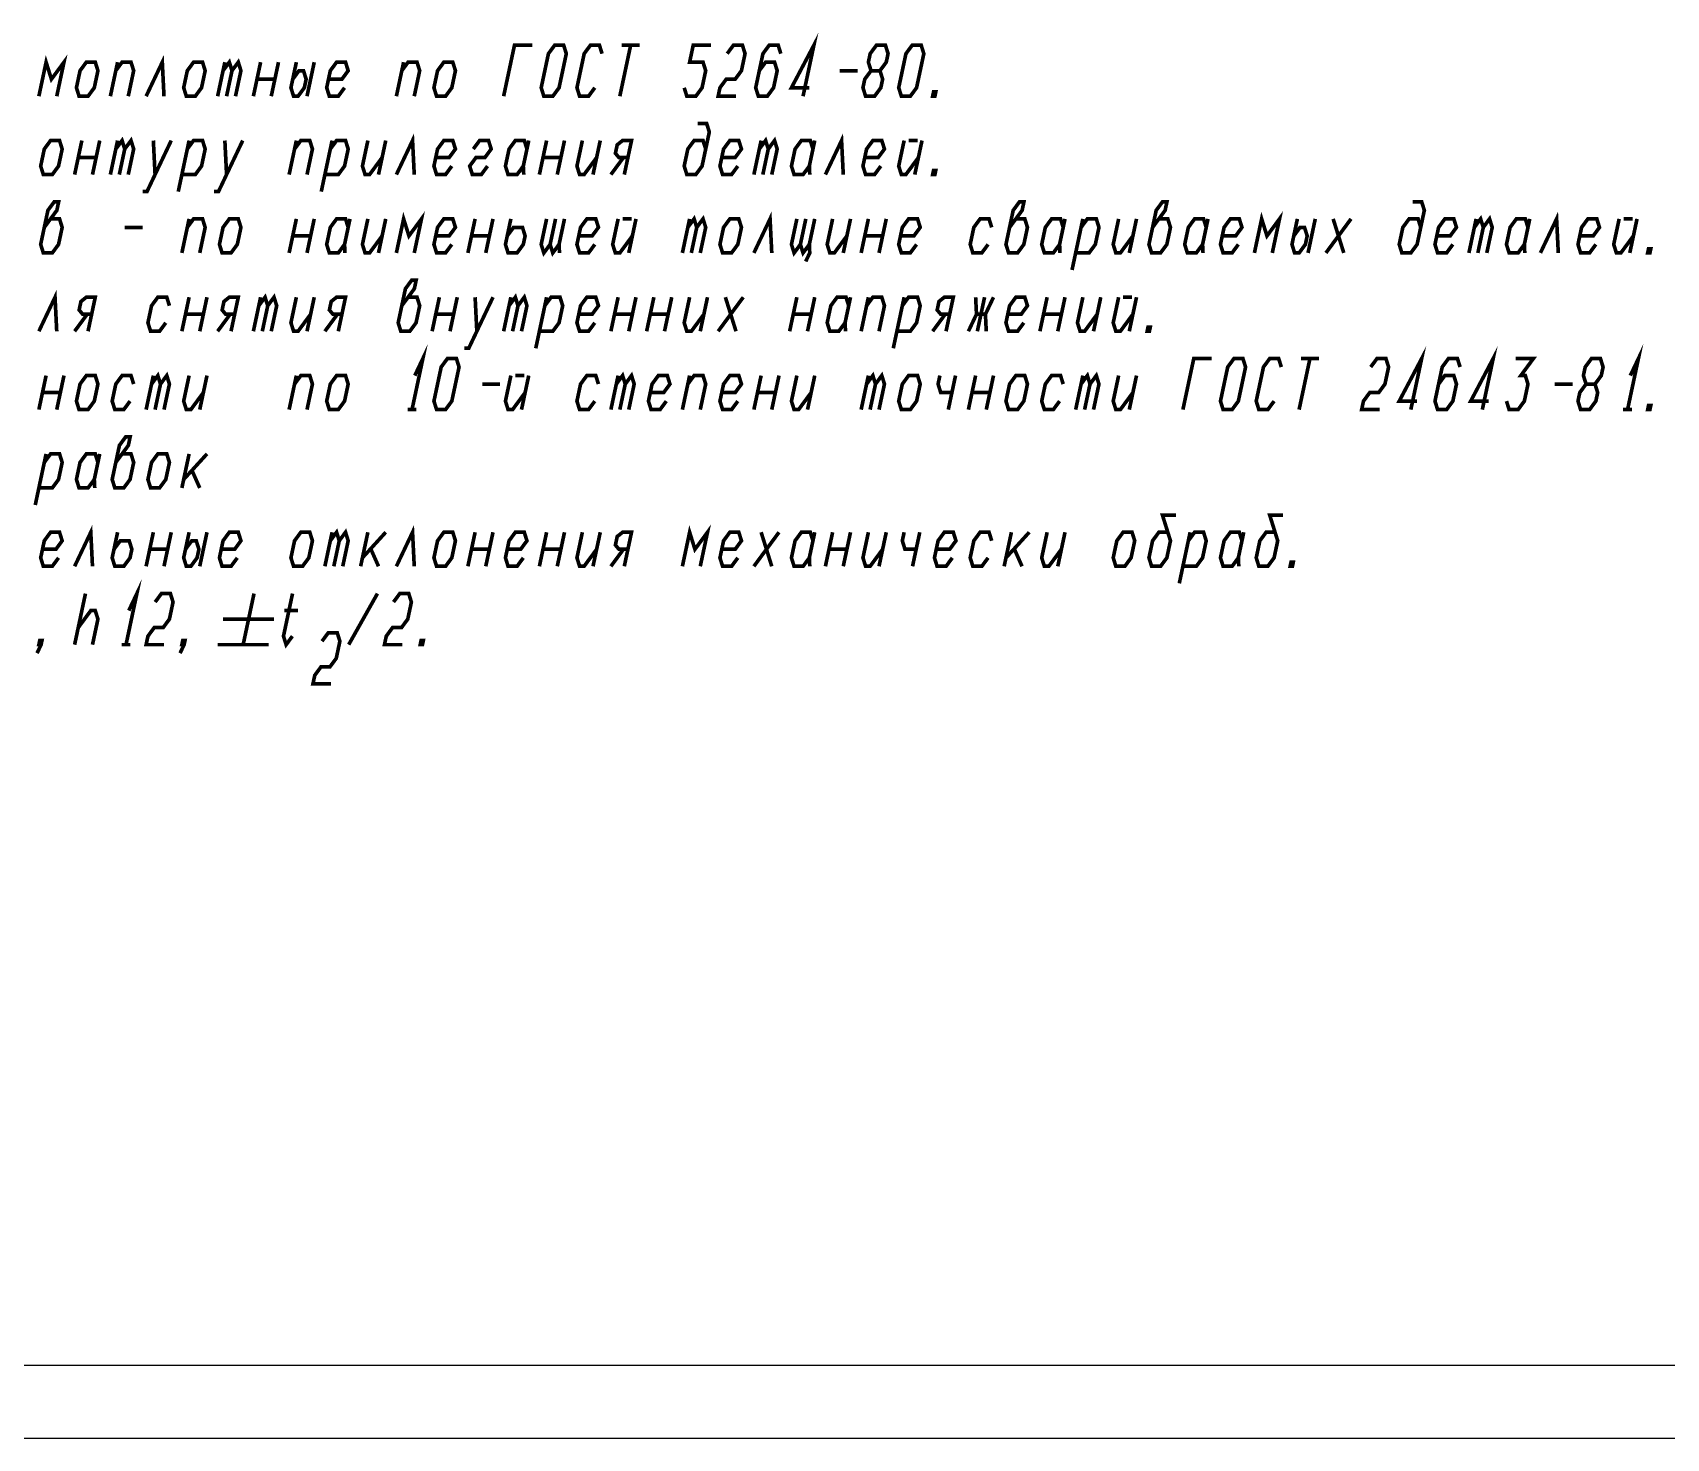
# Model space of a CAD drawing. Header units: millimetres. Extents: x 0 to 841, y 0 to 594.
# Drawn here: x 505.4 to 617.4, y 0 to 96.3 of the extents above; entities that cross this region are included whole.
import ezdxf

# ---------------------------------------------------------------- set-up
doc = ezdxf.new("R2010")
doc.units = ezdxf.units.MM
doc.header["$LTSCALE"] = 46.255
doc.layers.get('0').update_dxf_attribs({"linetype": 'CONTINUOUS'})

msp = doc.modelspace()

# ---------------------------------------------------------------- linework, layer by layer
at = {"color": 7, "linetype": 'Continuous'}
for p, q in [((20, 5), (835, 5)), ((0, 0), (841, 0))]:
    msp.add_line(p, q, dxfattribs=at)
at = {"color": 2, "linetype": 'Continuous', "const_width": 0.25}
for points in [[(558.2408715, 91.9432705), (558.9848437, 95.4432812), (557.4461425, 92.5266088), (558.6711126, 92.5266088)], [(537.7221514, 91.9432705), (538.4660851, 95.4432812), (539.6910937, 95.4432812)], [(540.4784014, 91.9432705), (540.2961382, 92.5266088), (540.792094, 94.8599428), (541.2223351, 95.4432812), (541.8348394, 95.4432812), (542.0171026, 94.8599428), (541.5211083, 92.5266088), (541.0908672, 91.9432705), (540.4784014, 91.9432705)], [(544.4670812, 94.8599428), (544.284818, 95.4432812), (543.6723137, 95.4432812), (543.2420727, 94.8599428), (542.7461168, 92.5266088), (542.92838, 91.9432705), (543.5408843, 91.9432705), (543.9711254, 92.5266088)], [(546.4285637, 95.4432812), (545.68463, 91.9432705)], [(545.8160979, 95.4432812), (547.041068, 95.4432812)], [(550.0961297, 92.5266088), (550.2783928, 91.9432705), (550.8908971, 91.9432705), (551.3211382, 92.5266088), (551.5691161, 93.6932662), (551.3868529, 94.2766045), (550.4681157, 94.2766045), (550.7160937, 95.4432812), (551.9410637, 95.4432812)], [(553.0421026, 94.8599428), (553.4723437, 95.4432812), (554.0848479, 95.4432812), (554.2670727, 94.8599428), (554.0190948, 93.6932662), (553.5888537, 93.1099471), (552.9763494, 93.1099471), (552.5461083, 92.5266088), (552.4221386, 91.9432705), (553.6471471, 91.9432705)], [(556.7170897, 94.8599428), (556.5348266, 95.4432812), (555.9223223, 95.4432812), (555.4920812, 94.8599428), (554.9961254, 92.5266088), (555.1783886, 91.9432705), (555.7908928, 91.9432705), (556.2211339, 92.5266088), (556.4691118, 93.6932662), (556.2868487, 94.2766045), (555.6743444, 94.2766045), (555.2441033, 93.6932662)], [(563.5128533, 93.6932662), (563.9430944, 94.2766045), (564.0671026, 94.8599428), (563.8848394, 95.4432812), (563.2723351, 95.4432812), (562.842094, 94.8599428), (562.7180858, 94.2766045), (562.900349, 93.6932662)], [(564.97838, 91.9432705), (564.7961168, 92.5266088), (565.2920727, 94.8599428), (565.7223137, 95.4432812), (566.334818, 95.4432812), (566.5170812, 94.8599428), (566.0211254, 92.5266088), (565.5908843, 91.9432705), (564.97838, 91.9432705)], [(505.8721215, 91.9432705), (506.3681157, 94.2766045), (506.7326037, 93.1099471), (507.5930858, 94.2766045), (507.09713, 91.9432705)], [(508.4461083, 92.5266088), (508.6283715, 91.9432705), (509.2408758, 91.9432705), (509.6711168, 92.5266088), (509.9190948, 93.6932662), (509.7368316, 94.2766045), (509.1243657, 94.2766045), (508.6941247, 93.6932662), (508.4461083, 92.5266088)], [(510.7721172, 91.9432705), (511.2681115, 94.2766045)], [(511.1441033, 93.6932662), (511.5743444, 94.2766045), (512.1868487, 94.2766045), (512.3691118, 93.6932662), (511.9971258, 91.9432705)], [(513.2221343, 91.9432705), (514.3305944, 94.2766045), (514.4471428, 91.9432705)], [(515.7961211, 92.5266088), (515.9783843, 91.9432705), (516.5908886, 91.9432705), (517.0211297, 92.5266088), (517.2691076, 93.6932662), (517.0868444, 94.2766045), (516.4743401, 94.2766045), (516.044099, 93.6932662), (515.7961211, 92.5266088)], [(518.12213, 91.9432705), (518.6180858, 94.2766045)], [(518.4941161, 93.6932662), (518.9243572, 94.2766045), (519.1066204, 93.6932662), (518.7346343, 91.9432705)], [(519.1066204, 93.6932662), (519.5368615, 94.2766045), (519.7191247, 93.6932662), (519.3471386, 91.9432705)], [(520.5721471, 91.9432705), (521.0681029, 94.2766045)], [(522.2931115, 94.2766045), (521.7971172, 91.9432705)], [(523.5180816, 94.2766045), (523.1461339, 92.5266088), (523.3283971, 91.9432705), (523.63463, 91.9432705), (524.0648711, 92.5266088), (524.1888793, 93.1099471), (524.0066161, 93.6932662), (523.7003448, 93.6932662), (523.2701037, 93.1099471)], [(524.7430901, 94.2766045), (524.2471343, 91.9432705)], [(525.7201208, 93.1099471), (526.6388579, 93.1099471), (527.069099, 93.6932662), (526.8868358, 94.2766045), (526.2743316, 94.2766045), (525.8440905, 93.6932662), (525.5961126, 92.5266088), (525.7783758, 91.9432705), (526.39088, 91.9432705), (526.8211211, 92.5266088)], [(530.3721386, 91.9432705), (530.8680944, 94.2766045)], [(530.7441247, 93.6932662), (531.1743657, 94.2766045), (531.7868316, 94.2766045), (531.9690948, 93.6932662), (531.5971471, 91.9432705)], [(532.9461254, 92.5266088), (533.1283886, 91.9432705), (533.7408928, 91.9432705), (534.1711339, 92.5266088), (534.4191118, 93.6932662), (534.2368487, 94.2766045), (533.6243444, 94.2766045), (533.1941033, 93.6932662), (532.9461254, 92.5266088)], [(520.820125, 93.1099471), (522.0451336, 93.1099471)], [(560.7566033, 93.6932662), (561.9816118, 93.6932662)], [(562.5284014, 91.9432705), (563.1408672, 91.9432705), (563.5711083, 92.5266088), (563.6951165, 93.1099471), (563.5128533, 93.6932662), (562.900349, 93.6932662), (562.4701079, 93.1099471), (562.3461382, 92.5266088), (562.5284014, 91.9432705)], [(567.2752422, 91.9432705), (567.1221258, 91.9432705), (567.1841106, 92.2349493), (567.3372655, 92.2349493), (567.2752422, 91.9432705)], [(551.5691161, 88.3259807), (551.3868529, 88.9093191), (550.7743487, 88.9093191), (550.3441076, 88.3259807), (550.0961297, 87.1593233), (550.2783928, 86.575985), (550.8908971, 86.575985), (551.3211382, 87.1593233), (551.817094, 89.4926574), (551.6348308, 90.0759765), (551.0223266, 90.0759765)], [(505.9961297, 87.1593233), (506.1783928, 86.575985), (506.7908971, 86.575985), (507.2211382, 87.1593233), (507.4691161, 88.3259807), (507.2868529, 88.9093191), (506.6743487, 88.9093191), (506.2441076, 88.3259807), (505.9961297, 87.1593233)], [(508.3221386, 86.575985), (508.8180944, 88.9093191)], [(510.0431029, 88.9093191), (509.5471471, 86.575985)], [(510.7721172, 86.575985), (511.2681115, 88.9093191)], [(511.1441033, 88.3259807), (511.5743444, 88.9093191), (511.7566076, 88.3259807), (511.3846215, 86.575985)], [(511.7566076, 88.3259807), (512.1868487, 88.9093191), (512.3691118, 88.3259807), (511.9971258, 86.575985)], [(512.9741564, 85.4093276), (513.2803893, 85.4093276), (514.9430987, 88.9093191)], [(513.7180901, 88.9093191), (513.8346386, 86.575985)], [(515.424135, 85.4093276), (516.1681072, 88.9093191)], [(515.6721514, 86.575985), (516.5908886, 86.575985), (517.0211297, 87.1593233), (517.2691076, 88.3259807), (517.0868444, 88.9093191), (516.4743401, 88.9093191), (516.044099, 88.3259807)], [(517.8741521, 85.4093276), (518.180385, 85.4093276), (519.8430944, 88.9093191)], [(518.6180858, 88.9093191), (518.7346343, 86.575985)], [(523.0221258, 86.575985), (523.5180816, 88.9093191)], [(523.3941118, 88.3259807), (523.8243529, 88.9093191), (524.4368572, 88.9093191), (524.6191204, 88.3259807), (524.2471343, 86.575985)], [(525.2241649, 85.4093276), (525.9680987, 88.9093191)], [(525.4721428, 86.575985), (526.39088, 86.575985), (526.8211211, 87.1593233), (527.069099, 88.3259807), (526.8868358, 88.9093191), (526.2743316, 88.9093191), (525.8440905, 88.3259807)], [(528.4181157, 88.9093191), (528.0461297, 87.1593233), (528.2283928, 86.575985), (528.5346258, 86.575985), (529.3951079, 87.7426617)], [(529.6430858, 88.9093191), (529.14713, 86.575985)], [(530.3721386, 86.575985), (531.4805987, 88.9093191), (531.5971471, 86.575985)], [(533.0701336, 87.7426617), (533.9888708, 87.7426617), (534.4191118, 88.3259807), (534.2368487, 88.9093191), (533.6243444, 88.9093191), (533.1941033, 88.3259807), (532.9461254, 87.1593233), (533.1283886, 86.575985), (533.7408928, 86.575985), (534.1711339, 87.1593233)], [(535.6441204, 88.3259807), (536.0743615, 88.9093191), (536.6868657, 88.9093191), (536.8690905, 88.3259807), (536.4388494, 87.7426617), (535.8263836, 87.7426617), (535.3961425, 87.1593233), (535.5783672, 86.575985), (536.1908715, 86.575985), (536.6211126, 87.1593233)], [(539.3191076, 88.3259807), (539.1368444, 88.9093191), (538.5243401, 88.9093191), (538.094099, 88.3259807), (537.8461211, 87.1593233), (538.0283843, 86.575985), (538.6408886, 86.575985), (539.0711297, 87.1593233)], [(539.4431157, 88.9093191), (539.0711297, 87.1593233), (539.1002764, 86.575985)], [(540.17213, 86.575985), (540.6680858, 88.9093191)], [(541.8930944, 88.9093191), (541.3971386, 86.575985)], [(543.1181029, 88.9093191), (542.7461168, 87.1593233), (542.92838, 86.575985), (543.2346514, 86.575985), (544.0951336, 87.7426617)], [(544.3431115, 88.9093191), (543.8471172, 86.575985)], [(545.9909014, 86.575985), (546.4868572, 88.9093191), (545.8743529, 88.9093191), (545.5060967, 88.6176595), (545.382127, 88.0343212), (545.626375, 87.7426617), (546.2388793, 87.7426617)], [(552.6701165, 87.7426617), (553.5888537, 87.7426617), (554.0190948, 88.3259807), (553.8368316, 88.9093191), (553.2243657, 88.9093191), (552.7941247, 88.3259807), (552.5461083, 87.1593233), (552.7283715, 86.575985), (553.3408758, 86.575985), (553.7711168, 87.1593233)], [(554.8721172, 86.575985), (555.3681115, 88.9093191)], [(555.2441033, 88.3259807), (555.6743444, 88.9093191), (555.8566076, 88.3259807), (555.4846215, 86.575985)], [(555.8566076, 88.3259807), (556.2868487, 88.9093191), (556.4691118, 88.3259807), (556.0971258, 86.575985)], [(558.9190905, 88.3259807), (558.7368657, 88.9093191), (558.1243615, 88.9093191), (557.6941204, 88.3259807), (557.4461425, 87.1593233), (557.6283672, 86.575985), (558.2408715, 86.575985), (558.6711126, 87.1593233)], [(559.0430987, 88.9093191), (558.6711126, 87.1593233), (558.7002593, 86.575985)], [(559.7721514, 86.575985), (560.8806115, 88.9093191), (560.9971215, 86.575985)], [(562.4701079, 87.7426617), (563.3888836, 87.7426617), (563.8191247, 88.3259807), (563.6368615, 88.9093191), (563.0243572, 88.9093191), (562.5941161, 88.3259807), (562.3461382, 87.1593233), (562.5284014, 86.575985), (563.1408672, 86.575985), (563.5711083, 87.1593233)], [(565.1681029, 88.9093191), (564.7961168, 87.1593233), (564.97838, 86.575985), (565.2846514, 86.575985), (566.1451336, 87.7426617)], [(565.4743358, 88.9093191), (566.0868401, 88.9093191)], [(566.3931115, 88.9093191), (565.8971172, 86.575985)], [(508.5701165, 87.7426617), (509.795125, 87.7426617)], [(540.4201079, 87.7426617), (541.6451165, 87.7426617)], [(545.0721258, 86.575985), (545.9326079, 87.7426617)], [(567.2752422, 86.575985), (567.1221258, 86.575985), (567.1841106, 86.8676446), (567.3372655, 86.8676446), (567.2752422, 86.575985)], [(506.2441076, 82.9586953), (507.1045897, 84.1253719), (507.2285979, 84.708691), (506.9223266, 84.708691), (506.4920855, 84.1253719), (505.9961297, 81.7920379), (506.1783928, 81.2086996), (506.7908971, 81.2086996), (507.2211382, 81.7920379), (507.4691161, 82.9586953), (507.2868529, 83.5420336), (506.6743487, 83.5420336)], [(530.3721386, 81.2086996), (530.8680944, 83.5420336), (531.2326208, 82.375357), (532.0931029, 83.5420336), (531.5971471, 81.2086996)], [(554.8721172, 81.2086996), (555.9806157, 83.5420336), (556.0971258, 81.2086996)], [(572.3941076, 82.9586953), (573.2545897, 84.1253719), (573.3785979, 84.708691), (573.0723266, 84.708691), (572.6420855, 84.1253719), (572.1461297, 81.7920379), (572.3283928, 81.2086996), (572.9408971, 81.2086996), (573.3711382, 81.7920379), (573.6191161, 82.9586953), (573.4368529, 83.5420336), (572.8243487, 83.5420336)], [(582.194099, 82.9586953), (583.0545812, 84.1253719), (583.1785894, 84.708691), (582.872318, 84.708691), (582.4420769, 84.1253719), (581.9461211, 81.7920379), (582.1283843, 81.2086996), (582.7408886, 81.2086996), (583.1711297, 81.7920379), (583.4191076, 82.9586953), (583.2368444, 83.5420336), (582.6243401, 83.5420336)], [(589.1721258, 81.2086996), (589.6680816, 83.5420336), (590.0326079, 82.375357), (590.8930901, 83.5420336), (590.3971343, 81.2086996)], [(600.5691118, 82.9586953), (600.3868487, 83.5420336), (599.7743444, 83.5420336), (599.3441033, 82.9586953), (599.0961254, 81.7920379), (599.2783886, 81.2086996), (599.8908928, 81.2086996), (600.3211339, 81.7920379), (600.8170897, 84.1253719), (600.6348266, 84.708691), (600.0223223, 84.708691)], [(608.7721471, 81.2086996), (609.8806072, 83.5420336), (609.9971172, 81.2086996)], [(511.7566076, 82.9586953), (512.9816161, 82.9586953)], [(515.6721514, 81.2086996), (516.1681072, 83.5420336)], [(516.044099, 82.9586953), (516.4743401, 83.5420336), (517.0868444, 83.5420336), (517.2691076, 82.9586953), (516.8971215, 81.2086996)], [(518.2461382, 81.7920379), (518.4284014, 81.2086996), (519.0408672, 81.2086996), (519.4711083, 81.7920379), (519.7191247, 82.9586953), (519.5368615, 83.5420336), (518.9243572, 83.5420336), (518.4941161, 82.9586953), (518.2461382, 81.7920379)], [(523.0221258, 81.2086996), (523.5180816, 83.5420336)], [(524.7430901, 83.5420336), (524.2471343, 81.2086996)], [(527.069099, 82.9586953), (526.8868358, 83.5420336), (526.2743316, 83.5420336), (525.8440905, 82.9586953), (525.5961126, 81.7920379), (525.7783758, 81.2086996), (526.39088, 81.2086996), (526.8211211, 81.7920379)], [(527.1931072, 83.5420336), (526.8211211, 81.7920379), (526.8502678, 81.2086996)], [(528.4181157, 83.5420336), (528.0461297, 81.7920379), (528.2283928, 81.2086996), (528.5346258, 81.2086996), (529.3951079, 82.375357)], [(529.6430858, 83.5420336), (529.14713, 81.2086996)], [(533.0701336, 82.375357), (533.9888708, 82.375357), (534.4191118, 82.9586953), (534.2368487, 83.5420336), (533.6243444, 83.5420336), (533.1941033, 82.9586953), (532.9461254, 81.7920379), (533.1283886, 81.2086996), (533.7408928, 81.2086996), (534.1711339, 81.7920379)], [(535.2721343, 81.2086996), (535.7680901, 83.5420336)], [(536.9930987, 83.5420336), (536.4971428, 81.2086996)], [(538.2181072, 83.5420336), (537.8461211, 81.7920379), (538.0283843, 81.2086996), (538.6408886, 81.2086996), (539.0711297, 81.7920379), (539.1950994, 82.375357), (539.0128747, 82.9586953), (538.4003704, 82.9586953), (537.9701293, 82.375357)], [(540.6680858, 83.5420336), (540.2961382, 81.7920379), (540.4784014, 81.2086996), (540.9086425, 81.7920379), (541.0908672, 81.2086996), (541.5211083, 81.7920379), (541.8930944, 83.5420336)], [(541.2805901, 83.5420336), (540.9086425, 81.7920379)], [(542.870125, 82.375357), (543.7888622, 82.375357), (544.2191033, 82.9586953), (544.0368401, 83.5420336), (543.4243358, 83.5420336), (542.9940948, 82.9586953), (542.7461168, 81.7920379), (542.92838, 81.2086996), (543.5408843, 81.2086996), (543.9711254, 81.7920379)], [(545.5680816, 83.5420336), (545.1961339, 81.7920379), (545.3783971, 81.2086996), (545.68463, 81.2086996), (546.5451122, 82.375357)], [(545.8743529, 83.5420336), (546.4868572, 83.5420336)], [(546.7930901, 83.5420336), (546.2971343, 81.2086996)], [(549.9721215, 81.2086996), (550.4681157, 83.5420336)], [(550.3441076, 82.9586953), (550.7743487, 83.5420336), (550.9566118, 82.9586953), (550.5846258, 81.2086996)], [(550.9566118, 82.9586953), (551.3868529, 83.5420336), (551.5691161, 82.9586953), (551.19713, 81.2086996)], [(552.5461083, 81.7920379), (552.7283715, 81.2086996), (553.3408758, 81.2086996), (553.7711168, 81.7920379), (554.0190948, 82.9586953), (553.8368316, 83.5420336), (553.2243657, 83.5420336), (552.7941247, 82.9586953), (552.5461083, 81.7920379)], [(557.8180901, 83.5420336), (557.4461425, 81.7920379), (557.6283672, 81.2086996), (558.0586083, 81.7920379), (558.2408715, 81.2086996), (558.6711126, 81.7920379), (559.0430987, 83.5420336)], [(558.4305944, 83.5420336), (558.0586083, 81.7920379)], [(560.2681072, 83.5420336), (559.8961211, 81.7920379), (560.0783843, 81.2086996), (560.3846172, 81.2086996), (561.2450994, 82.375357)], [(561.4931157, 83.5420336), (560.9971215, 81.2086996)], [(562.22213, 81.2086996), (562.7180858, 83.5420336)], [(563.9430944, 83.5420336), (563.4471386, 81.2086996)], [(564.920125, 82.375357), (565.8388622, 82.375357), (566.2691033, 82.9586953), (566.0868401, 83.5420336), (565.4743358, 83.5420336), (565.0440948, 82.9586953), (564.7961168, 81.7920379), (564.97838, 81.2086996), (565.5908843, 81.2086996), (566.0211254, 81.7920379)], [(571.169099, 82.9586953), (570.9868358, 83.5420336), (570.3743316, 83.5420336), (569.9440905, 82.9586953), (569.6961126, 81.7920379), (569.8783758, 81.2086996), (570.49088, 81.2086996), (570.9211211, 81.7920379)], [(576.0690948, 82.9586953), (575.8868316, 83.5420336), (575.2743657, 83.5420336), (574.8441247, 82.9586953), (574.5961083, 81.7920379), (574.7783715, 81.2086996), (575.3908758, 81.2086996), (575.8211168, 81.7920379)], [(576.1931029, 83.5420336), (575.8211168, 81.7920379), (575.8502636, 81.2086996)], [(576.6741393, 80.0420229), (577.4181115, 83.5420336)], [(576.9221172, 81.2086996), (577.8408928, 81.2086996), (578.2711339, 81.7920379), (578.5191118, 82.9586953), (578.3368487, 83.5420336), (577.7243444, 83.5420336), (577.2941033, 82.9586953)], [(579.8680901, 83.5420336), (579.4961425, 81.7920379), (579.6783672, 81.2086996), (579.9846386, 81.2086996), (580.8451208, 82.375357)], [(581.0930987, 83.5420336), (580.5971428, 81.2086996)], [(585.8691247, 82.9586953), (585.6868615, 83.5420336), (585.0743572, 83.5420336), (584.6441161, 82.9586953), (584.3961382, 81.7920379), (584.5784014, 81.2086996), (585.1908672, 81.2086996), (585.6211083, 81.7920379)], [(585.9930944, 83.5420336), (585.6211083, 81.7920379), (585.650255, 81.2086996)], [(586.970125, 82.375357), (587.8888622, 82.375357), (588.3191033, 82.9586953), (588.1368401, 83.5420336), (587.5243358, 83.5420336), (587.0940948, 82.9586953), (586.8461168, 81.7920379), (587.02838, 81.2086996), (587.6408843, 81.2086996), (588.0711254, 81.7920379)], [(592.1180987, 83.5420336), (591.7461126, 81.7920379), (591.9283758, 81.2086996), (592.2346471, 81.2086996), (592.6648882, 81.7920379), (592.7888579, 82.375357), (592.6065948, 82.9586953), (592.3003618, 82.9586953), (591.8701208, 82.375357)], [(593.3431072, 83.5420336), (592.8471514, 81.2086996)], [(594.0721215, 81.2086996), (595.7930858, 83.5420336)], [(594.5681157, 83.5420336), (595.29713, 81.2086996)], [(601.6701122, 82.375357), (602.5888494, 82.375357), (603.0190905, 82.9586953), (602.8368657, 83.5420336), (602.2243615, 83.5420336), (601.7941204, 82.9586953), (601.5461425, 81.7920379), (601.7283672, 81.2086996), (602.3408715, 81.2086996), (602.7711126, 81.7920379)], [(603.8721514, 81.2086996), (604.3681072, 83.5420336)], [(604.244099, 82.9586953), (604.6743401, 83.5420336), (604.8566033, 82.9586953), (604.4846172, 81.2086996)], [(604.8566033, 82.9586953), (605.2868444, 83.5420336), (605.4691076, 82.9586953), (605.0971215, 81.2086996)], [(607.9191247, 82.9586953), (607.7368615, 83.5420336), (607.1243572, 83.5420336), (606.6941161, 82.9586953), (606.4461382, 81.7920379), (606.6284014, 81.2086996), (607.2408672, 81.2086996), (607.6711083, 81.7920379)], [(608.0430944, 83.5420336), (607.6711083, 81.7920379), (607.700255, 81.2086996)], [(611.4701037, 82.375357), (612.3888793, 82.375357), (612.8191204, 82.9586953), (612.6368572, 83.5420336), (612.0243529, 83.5420336), (611.5941118, 82.9586953), (611.3461339, 81.7920379), (611.5283971, 81.2086996), (612.1409014, 81.2086996), (612.5711425, 81.7920379)], [(614.1680987, 83.5420336), (613.7961126, 81.7920379), (613.9783758, 81.2086996), (614.2846471, 81.2086996), (615.1451293, 82.375357)], [(614.4743316, 83.5420336), (615.0868358, 83.5420336)], [(615.3931072, 83.5420336), (614.8971514, 81.2086996)], [(523.2701037, 82.375357), (524.4951122, 82.375357)], [(535.5201122, 82.375357), (536.7451208, 82.375357)], [(541.5211083, 81.7920379), (541.550255, 81.2086996)], [(558.6711126, 81.7920379), (558.7002593, 81.2086996), (558.4231347, 80.6253612)], [(562.4701079, 82.375357), (563.6951165, 82.375357)], [(616.2752764, 81.2086996), (616.1221215, 81.2086996), (616.1841448, 81.5003591), (616.3372613, 81.5003591), (616.2752764, 81.2086996)], [(505.8721215, 75.8414141), (506.9805816, 78.1747481), (507.09713, 75.8414141)], [(520.9440948, 77.5914098), (521.3743358, 78.1747481), (521.556599, 77.5914098), (521.1846514, 75.8414141)], [(521.556599, 77.5914098), (521.9868401, 78.1747481), (522.1691033, 77.5914098), (521.7971172, 75.8414141)], [(530.7441247, 77.5914098), (531.6046068, 78.7580672), (531.7285766, 79.3414056), (531.4223437, 79.3414056), (530.9921026, 78.7580672), (530.4961083, 76.4247524), (530.6783715, 75.8414141), (531.2908758, 75.8414141), (531.7211168, 76.4247524), (531.9690948, 77.5914098), (531.7868316, 78.1747481), (531.1743657, 78.1747481)], [(538.094099, 77.5914098), (538.5243401, 78.1747481), (538.7066033, 77.5914098), (538.3346172, 75.8414141)], [(538.7066033, 77.5914098), (539.1368444, 78.1747481), (539.3191076, 77.5914098), (538.9471215, 75.8414141)], [(509.2408758, 75.8414141), (509.7368316, 78.1747481), (509.1243657, 78.1747481), (508.7561095, 77.8830694), (508.6321013, 77.2997503), (508.8763494, 77.0080715), (509.4888537, 77.0080715)], [(514.8190905, 77.5914098), (514.6368657, 78.1747481), (514.0243615, 78.1747481), (513.5941204, 77.5914098), (513.3461425, 76.4247524), (513.5283672, 75.8414141), (514.1408715, 75.8414141), (514.5711126, 76.4247524)], [(515.6721514, 75.8414141), (516.1681072, 78.1747481)], [(517.3931157, 78.1747481), (516.8971215, 75.8414141)], [(519.0408672, 75.8414141), (519.5368615, 78.1747481), (518.9243572, 78.1747481), (518.556101, 77.8830694), (518.4320928, 77.2997503), (518.6763793, 77.0080715), (519.2888836, 77.0080715)], [(520.5721471, 75.8414141), (521.0681029, 78.1747481)], [(523.5180816, 78.1747481), (523.1461339, 76.4247524), (523.3283971, 75.8414141), (523.63463, 75.8414141), (524.4951122, 77.0080715)], [(524.7430901, 78.1747481), (524.2471343, 75.8414141)], [(526.39088, 75.8414141), (526.8868358, 78.1747481), (526.2743316, 78.1747481), (525.9061138, 77.8830694), (525.7821056, 77.2997503), (526.0263537, 77.0080715), (526.6388579, 77.0080715)], [(532.8221172, 75.8414141), (533.3181115, 78.1747481)], [(534.5430816, 78.1747481), (534.0471258, 75.8414141)], [(535.0241564, 74.6747375), (535.3303893, 74.6747375), (536.9930987, 78.1747481)], [(535.7680901, 78.1747481), (535.8846386, 75.8414141)], [(537.7221514, 75.8414141), (538.2181072, 78.1747481)], [(539.9241521, 74.6747375), (540.6680858, 78.1747481)], [(540.17213, 75.8414141), (541.0908672, 75.8414141), (541.5211083, 76.4247524), (541.7691247, 77.5914098), (541.5868615, 78.1747481), (540.9743572, 78.1747481), (540.5441161, 77.5914098)], [(542.870125, 77.0080715), (543.7888622, 77.0080715), (544.2191033, 77.5914098), (544.0368401, 78.1747481), (543.4243358, 78.1747481), (542.9940948, 77.5914098), (542.7461168, 76.4247524), (542.92838, 75.8414141), (543.5408843, 75.8414141), (543.9711254, 76.4247524)], [(545.0721258, 75.8414141), (545.5680816, 78.1747481)], [(546.7930901, 78.1747481), (546.2971343, 75.8414141)], [(547.5221428, 75.8414141), (548.0180987, 78.1747481)], [(549.2431072, 78.1747481), (548.7471514, 75.8414141)], [(550.4681157, 78.1747481), (550.0961297, 76.4247524), (550.2783928, 75.8414141), (550.5846258, 75.8414141), (551.4451079, 77.0080715)], [(551.6930858, 78.1747481), (551.19713, 75.8414141)], [(552.4221386, 75.8414141), (554.1431029, 78.1747481)], [(552.9180944, 78.1747481), (553.6471471, 75.8414141)], [(557.3221343, 75.8414141), (557.8180901, 78.1747481)], [(559.0430987, 78.1747481), (558.5471428, 75.8414141)], [(561.3691076, 77.5914098), (561.1868444, 78.1747481), (560.5743401, 78.1747481), (560.144099, 77.5914098), (559.8961211, 76.4247524), (560.0783843, 75.8414141), (560.6908886, 75.8414141), (561.1211297, 76.4247524)], [(561.4931157, 78.1747481), (561.1211297, 76.4247524), (561.1502764, 75.8414141)], [(562.22213, 75.8414141), (562.7180858, 78.1747481)], [(562.5941161, 77.5914098), (563.0243572, 78.1747481), (563.6368615, 78.1747481), (563.8191247, 77.5914098), (563.4471386, 75.8414141)], [(564.4241692, 74.6747375), (565.1681029, 78.1747481)], [(564.6721471, 75.8414141), (565.5908843, 75.8414141), (566.0211254, 76.4247524), (566.2691033, 77.5914098), (566.0868401, 78.1747481), (565.4743358, 78.1747481), (565.0440948, 77.5914098)], [(568.0409014, 75.8414141), (568.5368572, 78.1747481), (567.9243529, 78.1747481), (567.5560967, 77.8830694), (567.432127, 77.2997503), (567.676375, 77.0080715), (568.2888793, 77.0080715)], [(569.5721428, 75.8414141), (570.1263537, 77.0080715), (570.0680987, 78.1747481)], [(570.6806029, 78.1747481), (570.1846471, 75.8414141)], [(571.2931072, 78.1747481), (570.7388579, 77.0080715), (570.7971514, 75.8414141)], [(572.2700994, 77.0080715), (573.188875, 77.0080715), (573.6191161, 77.5914098), (573.4368529, 78.1747481), (572.8243487, 78.1747481), (572.3941076, 77.5914098), (572.1461297, 76.4247524), (572.3283928, 75.8414141), (572.9408971, 75.8414141), (573.3711382, 76.4247524)], [(574.4721386, 75.8414141), (574.9680944, 78.1747481)], [(576.1931029, 78.1747481), (575.6971471, 75.8414141)], [(577.4181115, 78.1747481), (577.0461254, 76.4247524), (577.2283886, 75.8414141), (577.5346215, 75.8414141), (578.3951037, 77.0080715)], [(578.6430816, 78.1747481), (578.1471258, 75.8414141)], [(579.8680901, 78.1747481), (579.4961425, 76.4247524), (579.6783672, 75.8414141), (579.9846386, 75.8414141), (580.8451208, 77.0080715)], [(580.1743615, 78.1747481), (580.7868657, 78.1747481)], [(581.0930987, 78.1747481), (580.5971428, 75.8414141)], [(508.3221386, 75.8414141), (509.1826208, 77.0080715)], [(515.9201293, 77.0080715), (517.1450994, 77.0080715)], [(518.12213, 75.8414141), (518.9826122, 77.0080715)], [(525.4721428, 75.8414141), (526.332625, 77.0080715)], [(533.0701336, 77.0080715), (534.2951037, 77.0080715)], [(545.3201037, 77.0080715), (546.5451122, 77.0080715)], [(547.7701208, 77.0080715), (548.9951293, 77.0080715)], [(557.5701122, 77.0080715), (558.7951208, 77.0080715)], [(567.1221258, 75.8414141), (567.9826079, 77.0080715)], [(570.1263537, 77.0080715), (570.7388579, 77.0080715)], [(574.7201165, 77.0080715), (575.945125, 77.0080715)], [(581.9752678, 75.8414141), (581.8221514, 75.8414141), (581.8841363, 76.1330736), (582.0372527, 76.1330736), (581.9752678, 75.8414141)], [(531.6337151, 72.8074627), (532.1879644, 73.9741201), (531.4439922, 70.4741286)], [(533.1283886, 70.4741286), (532.9461254, 71.0574477), (533.4420812, 73.3907818), (533.8723223, 73.9741201), (534.4848266, 73.9741201), (534.6670897, 73.3907818), (534.1711339, 71.0574477), (533.7408928, 70.4741286), (533.1283886, 70.4741286)], [(584.27213, 70.4741286), (585.0160637, 73.9741201), (586.2410723, 73.9741201)], [(587.02838, 70.4741286), (586.8461168, 71.0574477), (587.3420727, 73.3907818), (587.7723137, 73.9741201), (588.384818, 73.9741201), (588.5670812, 73.3907818), (588.0711254, 71.0574477), (587.6408843, 70.4741286), (587.02838, 70.4741286)], [(591.0170983, 73.3907818), (590.8348351, 73.9741201), (590.2223308, 73.9741201), (589.7920897, 73.3907818), (589.2961339, 71.0574477), (589.4783971, 70.4741286), (590.0909014, 70.4741286), (590.5211425, 71.0574477)], [(592.9785808, 73.9741201), (592.2346471, 70.4741286)], [(592.3660766, 73.9741201), (593.5910851, 73.9741201)], [(597.1421026, 73.3907818), (597.5723437, 73.9741201), (598.1848479, 73.9741201), (598.3670727, 73.3907818), (598.1190948, 72.2241244), (597.6888537, 71.640786), (597.0763494, 71.640786), (596.6461083, 71.0574477), (596.5221386, 70.4741286), (597.7471471, 70.4741286)], [(599.8908928, 70.4741286), (600.6348266, 73.9741201), (599.0961254, 71.0574477), (600.3211339, 71.0574477)], [(603.2671068, 73.3907818), (603.0848437, 73.9741201), (602.4723394, 73.9741201), (602.0420983, 73.3907818), (601.5461425, 71.0574477), (601.7283672, 70.4741286), (602.3408715, 70.4741286), (602.7711126, 71.0574477), (603.0190905, 72.2241244), (602.8368657, 72.8074627), (602.2243615, 72.8074627), (601.7941204, 72.2241244)], [(604.7908886, 70.4741286), (605.5348223, 73.9741201), (603.9961211, 71.0574477), (605.2211297, 71.0574477)], [(607.0660637, 73.9741201), (608.2910723, 73.9741201), (607.4305901, 72.8074627), (607.7368615, 72.8074627), (607.9191247, 72.2241244), (607.6711083, 71.0574477), (607.2408672, 70.4741286), (606.6284014, 70.4741286), (606.4461382, 71.0574477)], [(612.512849, 72.2241244), (612.9430901, 72.8074627), (613.0670983, 73.3907818), (612.8848351, 73.9741201), (612.2723308, 73.9741201), (611.8420897, 73.3907818), (611.7180816, 72.8074627), (611.9003448, 72.2241244)], [(614.9337194, 72.8074627), (615.4879687, 73.9741201), (614.7439965, 70.4741286)], [(505.8721215, 70.4741286), (506.3681157, 72.8074627)], [(507.5930858, 72.8074627), (507.09713, 70.4741286)], [(508.4461083, 71.0574477), (508.6283715, 70.4741286), (509.2408758, 70.4741286), (509.6711168, 71.0574477), (509.9190948, 72.2241244), (509.7368316, 72.8074627), (509.1243657, 72.8074627), (508.6941247, 72.2241244), (508.4461083, 71.0574477)], [(512.3691118, 72.2241244), (512.1868487, 72.8074627), (511.5743444, 72.8074627), (511.1441033, 72.2241244), (510.8961254, 71.0574477), (511.0783886, 70.4741286), (511.6908928, 70.4741286), (512.1211339, 71.0574477)], [(513.2221343, 70.4741286), (513.7180901, 72.8074627)], [(513.5941204, 72.2241244), (514.0243615, 72.8074627), (514.2066247, 72.2241244), (513.8346386, 70.4741286)], [(514.2066247, 72.2241244), (514.6368657, 72.8074627), (514.8190905, 72.2241244), (514.4471428, 70.4741286)], [(516.1681072, 72.8074627), (515.7961211, 71.0574477), (515.9783843, 70.4741286), (516.2846172, 70.4741286), (517.1450994, 71.640786)], [(517.3931157, 72.8074627), (516.8971215, 70.4741286)], [(523.0221258, 70.4741286), (523.5180816, 72.8074627)], [(523.3941118, 72.2241244), (523.8243529, 72.8074627), (524.4368572, 72.8074627), (524.6191204, 72.2241244), (524.2471343, 70.4741286)], [(525.5961126, 71.0574477), (525.7783758, 70.4741286), (526.39088, 70.4741286), (526.8211211, 71.0574477), (527.069099, 72.2241244), (526.8868358, 72.8074627), (526.2743316, 72.8074627), (525.8440905, 72.2241244), (525.5961126, 71.0574477)], [(538.2181072, 72.8074627), (537.8461211, 71.0574477), (538.0283843, 70.4741286), (538.3346172, 70.4741286), (539.1950994, 71.640786)], [(538.5243401, 72.8074627), (539.1368444, 72.8074627)], [(539.4431157, 72.8074627), (538.9471215, 70.4741286)], [(544.2191033, 72.2241244), (544.0368401, 72.8074627), (543.4243358, 72.8074627), (542.9940948, 72.2241244), (542.7461168, 71.0574477), (542.92838, 70.4741286), (543.5408843, 70.4741286), (543.9711254, 71.0574477)], [(545.0721258, 70.4741286), (545.5680816, 72.8074627)], [(545.4441118, 72.2241244), (545.8743529, 72.8074627), (546.0566161, 72.2241244), (545.68463, 70.4741286)], [(546.0566161, 72.2241244), (546.4868572, 72.8074627), (546.6691204, 72.2241244), (546.2971343, 70.4741286)], [(547.7701208, 71.640786), (548.6888579, 71.640786), (549.119099, 72.2241244), (548.9368358, 72.8074627), (548.3243316, 72.8074627), (547.8940905, 72.2241244), (547.6461126, 71.0574477), (547.8283758, 70.4741286), (548.44088, 70.4741286), (548.8711211, 71.0574477)], [(549.9721215, 70.4741286), (550.4681157, 72.8074627)], [(550.3441076, 72.2241244), (550.7743487, 72.8074627), (551.3868529, 72.8074627), (551.5691161, 72.2241244), (551.19713, 70.4741286)], [(552.6701165, 71.640786), (553.5888537, 71.640786), (554.0190948, 72.2241244), (553.8368316, 72.8074627), (553.2243657, 72.8074627), (552.7941247, 72.2241244), (552.5461083, 71.0574477), (552.7283715, 70.4741286), (553.3408758, 70.4741286), (553.7711168, 71.0574477)], [(554.8721172, 70.4741286), (555.3681115, 72.8074627)], [(556.5930816, 72.8074627), (556.0971258, 70.4741286)], [(557.8180901, 72.8074627), (557.4461425, 71.0574477), (557.6283672, 70.4741286), (557.9346386, 70.4741286), (558.7951208, 71.640786)], [(559.0430987, 72.8074627), (558.5471428, 70.4741286)], [(562.22213, 70.4741286), (562.7180858, 72.8074627)], [(562.5941161, 72.2241244), (563.0243572, 72.8074627), (563.2066204, 72.2241244), (562.8346343, 70.4741286)], [(563.2066204, 72.2241244), (563.6368615, 72.8074627), (563.8191247, 72.2241244), (563.4471386, 70.4741286)], [(564.7961168, 71.0574477), (564.97838, 70.4741286), (565.5908843, 70.4741286), (566.0211254, 71.0574477), (566.2691033, 72.2241244), (566.0868401, 72.8074627), (565.4743358, 72.8074627), (565.0440948, 72.2241244), (564.7961168, 71.0574477)], [(567.6180816, 72.8074627), (567.4941118, 72.2241244), (567.676375, 71.640786), (568.4419958, 71.640786)], [(568.6899737, 72.8074627), (568.1940178, 70.4741286)], [(569.5721428, 70.4741286), (570.0680987, 72.8074627)], [(571.2931072, 72.8074627), (570.7971514, 70.4741286)], [(572.1461297, 71.0574477), (572.3283928, 70.4741286), (572.9408971, 70.4741286), (573.3711382, 71.0574477), (573.6191161, 72.2241244), (573.4368529, 72.8074627), (572.8243487, 72.8074627), (572.3941076, 72.2241244), (572.1461297, 71.0574477)], [(576.0690948, 72.2241244), (575.8868316, 72.8074627), (575.2743657, 72.8074627), (574.8441247, 72.2241244), (574.5961083, 71.0574477), (574.7783715, 70.4741286), (575.3908758, 70.4741286), (575.8211168, 71.0574477)], [(576.9221172, 70.4741286), (577.4181115, 72.8074627)], [(577.2941033, 72.2241244), (577.7243444, 72.8074627), (577.9066076, 72.2241244), (577.5346215, 70.4741286)], [(577.9066076, 72.2241244), (578.3368487, 72.8074627), (578.5191118, 72.2241244), (578.1471258, 70.4741286)], [(579.8680901, 72.8074627), (579.4961425, 71.0574477), (579.6783672, 70.4741286), (579.9846386, 70.4741286), (580.8451208, 71.640786)], [(581.0930987, 72.8074627), (580.5971428, 70.4741286)], [(506.1200994, 71.640786), (507.3451079, 71.640786)], [(536.2566247, 72.2241244), (537.4815948, 72.2241244)], [(555.1201336, 71.640786), (556.3451037, 71.640786)], [(569.8201208, 71.640786), (571.0451293, 71.640786)], [(609.756599, 72.2241244), (610.9816076, 72.2241244)], [(611.5283971, 70.4741286), (612.1409014, 70.4741286), (612.5711425, 71.0574477), (612.6951122, 71.640786), (612.512849, 72.2241244), (611.9003448, 72.2241244), (611.4701037, 71.640786), (611.3461339, 71.0574477), (611.5283971, 70.4741286)], [(531.1377593, 70.4741286), (531.7502636, 70.4741286)], [(614.4377636, 70.4741286), (615.0502678, 70.4741286)], [(616.2752764, 70.4741286), (616.1221215, 70.4741286), (616.1841448, 70.7657882), (616.3372613, 70.7657882), (616.2752764, 70.4741286)], [(511.1441033, 66.8568389), (512.0045855, 68.0234963), (512.1285937, 68.6068346), (511.8223223, 68.6068346), (511.3920812, 68.0234963), (510.8961254, 65.6901623), (511.0783886, 65.1068239), (511.6908928, 65.1068239), (512.1211339, 65.6901623), (512.3691118, 66.8568389), (512.1868487, 67.440158), (511.5743444, 67.440158)], [(505.6241436, 63.9401665), (506.3681157, 67.440158)], [(505.8721215, 65.1068239), (506.7908971, 65.1068239), (507.2211382, 65.6901623), (507.4691161, 66.8568389), (507.2868529, 67.440158), (506.6743487, 67.440158), (506.2441076, 66.8568389)], [(509.9190948, 66.8568389), (509.7368316, 67.440158), (509.1243657, 67.440158), (508.6941247, 66.8568389), (508.4461083, 65.6901623), (508.6283715, 65.1068239), (509.2408758, 65.1068239), (509.6711168, 65.6901623)], [(510.0431029, 67.440158), (509.6711168, 65.6901623), (509.7002636, 65.1068239)], [(513.3461425, 65.6901623), (513.5283672, 65.1068239), (514.1408715, 65.1068239), (514.5711126, 65.6901623), (514.8190905, 66.8568389), (514.6368657, 67.440158), (514.0243615, 67.440158), (513.5941204, 66.8568389), (513.3461425, 65.6901623)], [(516.1681072, 67.440158), (515.6721514, 65.1068239)], [(515.7961211, 65.6901623), (517.3931157, 67.440158)], [(516.3794787, 66.2735006), (516.8971215, 65.1068239)], [(583.2368444, 62.0728725), (582.6243401, 62.0728725), (582.194099, 61.4895534), (581.9461211, 60.3228768), (582.1283843, 59.7395385), (582.7408886, 59.7395385), (583.1711297, 60.3228768), (583.4191076, 61.4895534), (582.872318, 63.2395492), (583.7910937, 63.2395492)], [(590.5868572, 62.0728725), (589.9743529, 62.0728725), (589.5441118, 61.4895534), (589.2961339, 60.3228768), (589.4783971, 59.7395385), (590.0909014, 59.7395385), (590.5211425, 60.3228768), (590.7691204, 61.4895534), (590.2223308, 63.2395492), (591.141068, 63.2395492)], [(506.1200994, 60.9062151), (507.038875, 60.9062151), (507.4691161, 61.4895534), (507.2868529, 62.0728725), (506.6743487, 62.0728725), (506.2441076, 61.4895534), (505.9961297, 60.3228768), (506.1783928, 59.7395385), (506.7908971, 59.7395385), (507.2211382, 60.3228768)], [(508.3221386, 59.7395385), (509.4305987, 62.0728725), (509.5471471, 59.7395385)], [(511.2681115, 62.0728725), (510.8961254, 60.3228768), (511.0783886, 59.7395385), (511.6908928, 59.7395385), (512.1211339, 60.3228768), (512.2451037, 60.9062151), (512.0628405, 61.4895534), (511.4503747, 61.4895534), (511.0201336, 60.9062151)], [(513.2221343, 59.7395385), (513.7180901, 62.0728725)], [(514.9430987, 62.0728725), (514.4471428, 59.7395385)], [(516.1681072, 62.0728725), (515.7961211, 60.3228768), (515.9783843, 59.7395385), (516.2846172, 59.7395385), (516.7148583, 60.3228768), (516.8388665, 60.9062151), (516.6566033, 61.4895534), (516.3503704, 61.4895534), (515.9201293, 60.9062151)], [(517.3931157, 62.0728725), (516.8971215, 59.7395385)], [(518.3701079, 60.9062151), (519.2888836, 60.9062151), (519.7191247, 61.4895534), (519.5368615, 62.0728725), (518.9243572, 62.0728725), (518.4941161, 61.4895534), (518.2461382, 60.3228768), (518.4284014, 59.7395385), (519.0408672, 59.7395385), (519.4711083, 60.3228768)], [(523.1461339, 60.3228768), (523.3283971, 59.7395385), (523.9409014, 59.7395385), (524.3711425, 60.3228768), (524.6191204, 61.4895534), (524.4368572, 62.0728725), (523.8243529, 62.0728725), (523.3941118, 61.4895534), (523.1461339, 60.3228768)], [(525.4721428, 59.7395385), (525.9680987, 62.0728725)], [(525.8440905, 61.4895534), (526.2743316, 62.0728725), (526.4565948, 61.4895534), (526.0846471, 59.7395385)], [(526.4565948, 61.4895534), (526.8868358, 62.0728725), (527.069099, 61.4895534), (526.6971514, 59.7395385)], [(528.4181157, 62.0728725), (527.9221215, 59.7395385)], [(528.0461297, 60.3228768), (529.6430858, 62.0728725)], [(530.3721386, 59.7395385), (531.4805987, 62.0728725), (531.5971471, 59.7395385)], [(532.9461254, 60.3228768), (533.1283886, 59.7395385), (533.7408928, 59.7395385), (534.1711339, 60.3228768), (534.4191118, 61.4895534), (534.2368487, 62.0728725), (533.6243444, 62.0728725), (533.1941033, 61.4895534), (532.9461254, 60.3228768)], [(535.2721343, 59.7395385), (535.7680901, 62.0728725)], [(536.9930987, 62.0728725), (536.4971428, 59.7395385)], [(537.9701293, 60.9062151), (538.8888665, 60.9062151), (539.3191076, 61.4895534), (539.1368444, 62.0728725), (538.5243401, 62.0728725), (538.094099, 61.4895534), (537.8461211, 60.3228768), (538.0283843, 59.7395385), (538.6408886, 59.7395385), (539.0711297, 60.3228768)], [(540.17213, 59.7395385), (540.6680858, 62.0728725)], [(541.8930944, 62.0728725), (541.3971386, 59.7395385)], [(543.1181029, 62.0728725), (542.7461168, 60.3228768), (542.92838, 59.7395385), (543.2346514, 59.7395385), (544.0951336, 60.9062151)], [(544.3431115, 62.0728725), (543.8471172, 59.7395385)], [(545.9909014, 59.7395385), (546.4868572, 62.0728725), (545.8743529, 62.0728725), (545.5060967, 61.781213), (545.382127, 61.1978747), (545.626375, 60.9062151), (546.2388793, 60.9062151)], [(549.9721215, 59.7395385), (550.4681157, 62.0728725), (550.8326037, 60.9062151), (551.6930858, 62.0728725), (551.19713, 59.7395385)], [(552.6701165, 60.9062151), (553.5888537, 60.9062151), (554.0190948, 61.4895534), (553.8368316, 62.0728725), (553.2243657, 62.0728725), (552.7941247, 61.4895534), (552.5461083, 60.3228768), (552.7283715, 59.7395385), (553.3408758, 59.7395385), (553.7711168, 60.3228768)], [(554.8721172, 59.7395385), (556.5930816, 62.0728725)], [(555.3681115, 62.0728725), (556.0971258, 59.7395385)], [(558.9190905, 61.4895534), (558.7368657, 62.0728725), (558.1243615, 62.0728725), (557.6941204, 61.4895534), (557.4461425, 60.3228768), (557.6283672, 59.7395385), (558.2408715, 59.7395385), (558.6711126, 60.3228768)], [(559.0430987, 62.0728725), (558.6711126, 60.3228768), (558.7002593, 59.7395385)], [(559.7721514, 59.7395385), (560.2681072, 62.0728725)], [(561.4931157, 62.0728725), (560.9971215, 59.7395385)], [(562.7180858, 62.0728725), (562.3461382, 60.3228768), (562.5284014, 59.7395385), (562.8346343, 59.7395385), (563.6951165, 60.9062151)], [(563.9430944, 62.0728725), (563.4471386, 59.7395385)], [(565.1681029, 62.0728725), (565.0440948, 61.4895534), (565.2263579, 60.9062151), (565.9919787, 60.9062151)], [(566.2399566, 62.0728725), (565.7440008, 59.7395385)], [(567.3701037, 60.9062151), (568.2888793, 60.9062151), (568.7191204, 61.4895534), (568.5368572, 62.0728725), (567.9243529, 62.0728725), (567.4941118, 61.4895534), (567.2461339, 60.3228768), (567.4283971, 59.7395385), (568.0409014, 59.7395385), (568.4711425, 60.3228768)], [(571.169099, 61.4895534), (570.9868358, 62.0728725), (570.3743316, 62.0728725), (569.9440905, 61.4895534), (569.6961126, 60.3228768), (569.8783758, 59.7395385), (570.49088, 59.7395385), (570.9211211, 60.3228768)], [(572.5181157, 62.0728725), (572.0221215, 59.7395385)], [(572.1461297, 60.3228768), (573.7430858, 62.0728725)], [(574.9680944, 62.0728725), (574.5961083, 60.3228768), (574.7783715, 59.7395385), (575.0846428, 59.7395385), (575.945125, 60.9062151)], [(576.1931029, 62.0728725), (575.6971471, 59.7395385)], [(579.4961425, 60.3228768), (579.6783672, 59.7395385), (580.2908715, 59.7395385), (580.7211126, 60.3228768), (580.9690905, 61.4895534), (580.7868657, 62.0728725), (580.1743615, 62.0728725), (579.7441204, 61.4895534), (579.4961425, 60.3228768)], [(584.0241521, 58.5728811), (584.7680858, 62.0728725)], [(584.27213, 59.7395385), (585.1908672, 59.7395385), (585.6211083, 60.3228768), (585.8691247, 61.4895534), (585.6868615, 62.0728725), (585.0743572, 62.0728725), (584.6441161, 61.4895534)], [(588.3191033, 61.4895534), (588.1368401, 62.0728725), (587.5243358, 62.0728725), (587.0940948, 61.4895534), (586.8461168, 60.3228768), (587.02838, 59.7395385), (587.6408843, 59.7395385), (588.0711254, 60.3228768)], [(588.4431115, 62.0728725), (588.0711254, 60.3228768), (588.1002721, 59.7395385)], [(513.4701122, 60.9062151), (514.6951208, 60.9062151)], [(528.6294872, 60.9062151), (529.14713, 59.7395385)], [(535.5201122, 60.9062151), (536.7451208, 60.9062151)], [(540.4201079, 60.9062151), (541.6451165, 60.9062151)], [(545.0721258, 59.7395385), (545.9326079, 60.9062151)], [(560.0201293, 60.9062151), (561.2450994, 60.9062151)], [(572.7294872, 60.9062151), (573.24713, 59.7395385)], [(591.7752593, 59.7395385), (591.6221428, 59.7395385), (591.6841277, 60.0312173), (591.8372442, 60.0312173), (591.7752593, 59.7395385)], [(512.0337322, 56.7055871), (512.587943, 57.8722637), (511.8440093, 54.372253)], [(509.0660723, 57.8722637), (508.3221386, 54.372253)], [(513.8420983, 57.2889254), (514.2723394, 57.8722637), (514.8848437, 57.8722637), (515.0671068, 57.2889254), (514.8190905, 56.1222488), (514.3888494, 55.5389297), (513.7763836, 55.5389297), (513.3461425, 54.9555913), (513.2221343, 54.372253), (514.4471428, 54.372253)], [(520.6160979, 57.8722637), (519.8721258, 54.372253)], [(523.2556457, 57.8722637), (522.6357201, 54.9555913), (522.8179833, 54.372253), (523.2482244, 54.9555913)], [(527.1054748, 54.372253), (529.074417, 57.8722637)], [(530.1754174, 57.2889254), (530.6056585, 57.8722637), (531.2181627, 57.8722637), (531.4004259, 57.2889254), (531.152448, 56.1222488), (530.7222069, 55.5389297), (530.1097027, 55.5389297), (529.6794616, 54.9555913), (529.5554534, 54.372253), (530.7804619, 54.372253)], [(508.5701165, 55.5389297), (509.4305987, 56.7055871), (509.7368316, 56.7055871), (509.9190948, 56.1222488), (509.5471471, 54.372253)], [(518.4941161, 56.1222488), (521.9941076, 56.1222488)], [(522.7014348, 56.7055871), (523.620172, 56.7055871)], [(525.2754217, 54.605273), (525.7056627, 55.1886114), (526.318167, 55.1886114), (526.5004302, 54.605273), (526.2524523, 53.4386156), (525.8222112, 52.8552773), (525.2097069, 52.8552773), (524.7794658, 52.271939), (524.6554577, 51.6886199), (525.8804662, 51.6886199)], [(506.0252764, 54.372253), (505.8721215, 54.372253), (505.9341448, 54.6639318), (506.0872613, 54.6639318), (506.0252764, 54.372253), (505.7481518, 53.7889147)], [(511.5377764, 54.372253), (512.1502422, 54.372253)], [(515.8252678, 54.372253), (515.6721514, 54.372253), (515.7341363, 54.6639318), (515.8872527, 54.6639318), (515.8252678, 54.372253), (515.5481432, 53.7889147)], [(518.12213, 54.372253), (521.6221215, 54.372253)], [(532.1585869, 54.372253), (532.0054705, 54.372253), (532.0674553, 54.6639318), (532.2205718, 54.6639318), (532.1585869, 54.372253)]]:
    msp.add_lwpolyline(points, dxfattribs=at)

doc.saveas('drawing.dxf')
